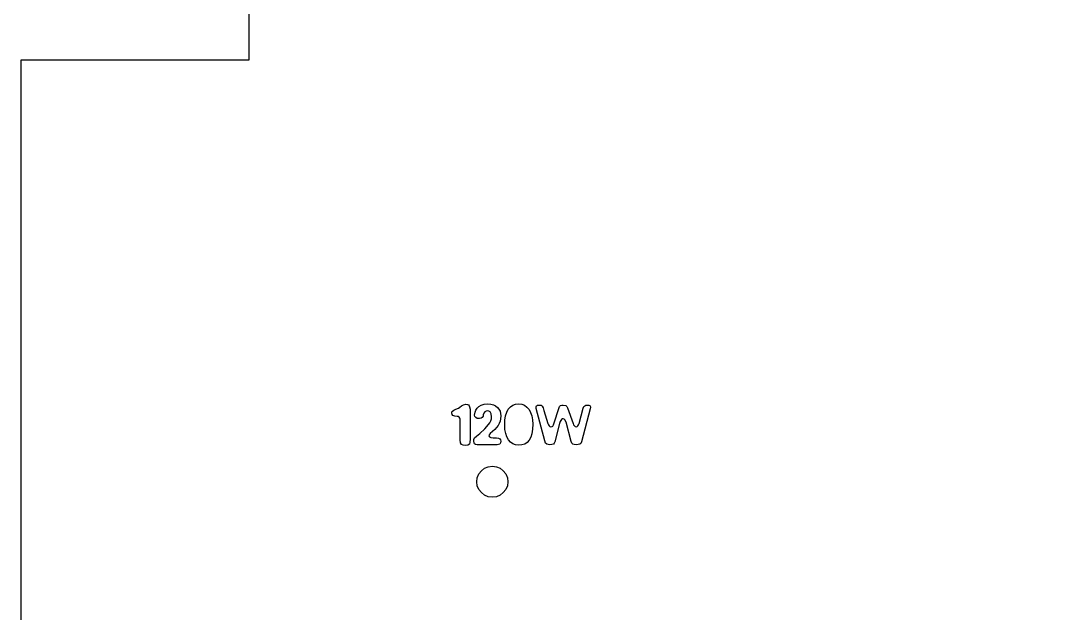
# Model space of a CAD drawing. Header units: metres. Extents: x -605 to -407, y -1056 to -716.
# Drawn here: x -604.6 to -503.4, y -830.8 to -773.6 of the extents above; entities that cross this region are included whole.
import ezdxf

# ---------------------------------------------------------------- set-up
doc = ezdxf.new("R2010")
doc.units = ezdxf.units.M

msp = doc.modelspace()

# ---------------------------------------------------------------- linework, layer by layer
at = {"layer": 'COMPONENT0'}
for points in [[(-406.63, -777.39, 0.03), (-428.63, -777.39, 0.03), (-428.63, -716.39, 0.03), (-582.63, -716.39, 0.03), (-582.63, -777.39, 0.03), (-604.63, -777.39, 0.03), (-604.63, -880.39, 0.03), (-581.63, -880.39, 0.03), (-581.63, -1056.39, 0.03), (-429.63, -1056.39, 0.03), (-429.63, -880.39, 0.03), (-406.63, -880.39, 0.03), (-406.63, -777.39, 0.03)], [(-558.07, -819.18, 0.03), (-558.38, -819.42, 0.03), (-558.74, -819.57, 0.03), (-559.13, -819.62, 0.03), (-559.52, -819.57, 0.03), (-559.88, -819.42, 0.03), (-560.19, -819.18, 0.03), (-560.43, -818.87, 0.03), (-560.58, -818.51, 0.03), (-560.63, -818.12, 0.03), (-560.58, -817.74, 0.03), (-560.43, -817.37, 0.03), (-560.19, -817.06, 0.03), (-559.88, -816.82, 0.03), (-559.52, -816.67, 0.03), (-559.13, -816.62, 0.03), (-558.74, -816.67, 0.03), (-558.38, -816.82, 0.03), (-558.07, -817.06, 0.03), (-557.83, -817.37, 0.03), (-557.68, -817.74, 0.03), (-557.63, -818.12, 0.03), (-557.68, -818.51, 0.03), (-557.83, -818.87, 0.03), (-558.07, -819.18, 0.03)]]:
    msp.add_polyline3d(points, dxfattribs=at)
at = {"layer": 'COMPONENT2'}
for p, q in [((-562.84, -811.2, 0.03), (-562.64, -811.12, 0.03)), ((-562.64, -811.12, 0.03), (-562.4, -811.02, 0.03)), ((-562.4, -811.02, 0.03), (-562.27, -810.92, 0.03)), ((-562.27, -810.92, 0.03), (-562.12, -810.79, 0.03)), ((-562.12, -810.79, 0.03), (-561.93, -810.68, 0.03)), ((-561.93, -810.68, 0.03), (-561.69, -810.64, 0.03)), ((-561.69, -810.64, 0.03), (-561.54, -810.65, 0.03)), ((-561.54, -810.65, 0.03), (-561.44, -810.7, 0.03)), ((-561.44, -810.7, 0.03), (-561.36, -810.78, 0.03)), ((-561.36, -810.78, 0.03), (-561.32, -810.88, 0.03)), ((-561.32, -810.88, 0.03), (-561.28, -811.11, 0.03)), ((-561.28, -811.11, 0.03), (-561.27, -811.37, 0.03)), ((-560.71, -811.21, 0.03), (-560.59, -811.03, 0.03)), ((-560.59, -811.03, 0.03), (-560.42, -810.87, 0.03)), ((-560.42, -810.87, 0.03), (-560.2, -810.73, 0.03)), ((-560.2, -810.73, 0.03), (-559.92, -810.63, 0.03)), ((-559.92, -810.63, 0.03), (-559.57, -810.6, 0.03)), ((-559.57, -810.6, 0.03), (-559.28, -810.62, 0.03)), ((-559.28, -810.62, 0.03), (-559.03, -810.69, 0.03)), ((-559.03, -810.69, 0.03), (-558.81, -810.8, 0.03)), ((-558.81, -810.8, 0.03), (-558.63, -810.94, 0.03)), ((-558.63, -810.94, 0.03), (-558.49, -811.11, 0.03)), ((-558.49, -811.11, 0.03), (-558.39, -811.31, 0.03)), ((-557.74, -811.41, 0.03), (-557.59, -811.11, 0.03)), ((-557.59, -811.11, 0.03), (-557.39, -810.89, 0.03)), ((-557.39, -810.89, 0.03), (-557.16, -810.72, 0.03)), ((-557.16, -810.72, 0.03), (-556.89, -810.63, 0.03)), ((-556.89, -810.63, 0.03), (-556.58, -810.6, 0.03)), ((-556.58, -810.6, 0.03), (-556.28, -810.63, 0.03)), ((-556.28, -810.63, 0.03), (-556.02, -810.74, 0.03)), ((-556.02, -810.74, 0.03), (-555.79, -810.91, 0.03)), ((-555.79, -810.91, 0.03), (-555.59, -811.13, 0.03)), ((-555.59, -811.13, 0.03), (-555.44, -811.42, 0.03)), ((-554.91, -810.9, 0.03), (-554.87, -810.79, 0.03)), ((-554.89, -811.05, 0.03), (-554.91, -810.9, 0.03)), ((-554.07, -814.18, 0.03), (-554.89, -811.05, 0.03)), ((-554.87, -810.79, 0.03), (-554.76, -810.74, 0.03)), ((-554.76, -810.74, 0.03), (-554.61, -810.72, 0.03)), ((-554.61, -810.72, 0.03), (-554.43, -810.74, 0.03)), ((-554.43, -810.74, 0.03), (-554.31, -810.81, 0.03)), ((-554.31, -810.81, 0.03), (-554.22, -810.97, 0.03)), ((-554.22, -810.97, 0.03), (-554.16, -811.23, 0.03)), ((-553.17, -812.44, 0.03), (-552.72, -811.06, 0.03)), ((-552.72, -811.06, 0.03), (-552.65, -810.87, 0.03)), ((-552.72, -811.06, 0.03), (-552.72, -811.06, 0.03)), ((-552.65, -810.87, 0.03), (-552.55, -810.77, 0.03)), ((-552.55, -810.77, 0.03), (-552.43, -810.72, 0.03)), ((-552.43, -810.72, 0.03), (-552.28, -810.72, 0.03)), ((-552.28, -810.72, 0.03), (-552.03, -810.76, 0.03)), ((-552.03, -810.76, 0.03), (-551.94, -810.84, 0.03)), ((-551.94, -810.84, 0.03), (-551.87, -810.98, 0.03)), ((-551.87, -810.98, 0.03), (-551.33, -812.51, 0.03)), ((-550.75, -812.49, 0.03), (-550.36, -811.02, 0.03)), ((-549.69, -811.09, 0.03), (-550.52, -814.26, 0.03)), ((-550.36, -811.02, 0.03), (-550.3, -810.87, 0.03)), ((-550.3, -810.87, 0.03), (-550.21, -810.78, 0.03)), ((-550.21, -810.78, 0.03), (-550.1, -810.73, 0.03)), ((-550.1, -810.73, 0.03), (-549.95, -810.72, 0.03)), ((-549.95, -810.72, 0.03), (-549.8, -810.74, 0.03)), ((-549.8, -810.74, 0.03), (-549.7, -810.8, 0.03)), ((-549.7, -810.8, 0.03), (-549.66, -810.92, 0.03)), ((-549.66, -810.92, 0.03), (-549.69, -811.09, 0.03)), ((-563.05, -811.48, 0.03), (-563.03, -811.38, 0.03)), ((-563.02, -811.64, 0.03), (-563.05, -811.48, 0.03)), ((-563.03, -811.38, 0.03), (-562.99, -811.31, 0.03)), ((-562.96, -811.73, 0.03), (-563.02, -811.64, 0.03)), ((-562.99, -811.31, 0.03), (-562.84, -811.2, 0.03)), ((-562.76, -811.8, 0.03), (-562.96, -811.73, 0.03)), ((-562.53, -811.81, 0.03), (-562.76, -811.8, 0.03)), ((-562.42, -811.82, 0.03), (-562.53, -811.81, 0.03)), ((-562.34, -811.87, 0.03), (-562.42, -811.82, 0.03)), ((-562.26, -811.98, 0.03), (-562.34, -811.87, 0.03)), ((-562.23, -812.09, 0.03), (-562.26, -811.98, 0.03)), ((-562.23, -812.37, 0.03), (-562.23, -812.09, 0.03)), ((-561.27, -811.37, 0.03), (-561.27, -814, 0.03)), ((-560.85, -811.68, 0.03), (-560.79, -811.39, 0.03)), ((-560.82, -811.82, 0.03), (-560.85, -811.68, 0.03)), ((-560.73, -811.93, 0.03), (-560.82, -811.82, 0.03)), ((-560.79, -811.39, 0.03), (-560.71, -811.21, 0.03)), ((-560.58, -812, 0.03), (-560.73, -811.93, 0.03)), ((-560.37, -812.02, 0.03), (-560.58, -812, 0.03)), ((-560.2, -811.99, 0.03), (-560.37, -812.02, 0.03)), ((-560.1, -811.91, 0.03), (-560.2, -811.99, 0.03)), ((-560.03, -811.79, 0.03), (-560.1, -811.91, 0.03)), ((-560, -811.66, 0.03), (-560.03, -811.79, 0.03)), ((-559.94, -811.5, 0.03), (-560, -811.66, 0.03)), ((-559.86, -811.37, 0.03), (-559.94, -811.5, 0.03)), ((-559.74, -811.29, 0.03), (-559.86, -811.37, 0.03)), ((-559.6, -811.26, 0.03), (-559.74, -811.29, 0.03)), ((-559.46, -811.29, 0.03), (-559.6, -811.26, 0.03)), ((-559.33, -811.38, 0.03), (-559.46, -811.29, 0.03)), ((-559.23, -811.56, 0.03), (-559.33, -811.38, 0.03)), ((-559.27, -812.23, 0.03), (-559.22, -812.04, 0.03)), ((-559.2, -811.84, 0.03), (-559.23, -811.56, 0.03)), ((-559.22, -812.04, 0.03), (-559.2, -811.84, 0.03)), ((-558.39, -811.31, 0.03), (-558.33, -811.54, 0.03)), ((-558.33, -812.04, 0.03), (-558.38, -812.28, 0.03)), ((-558.33, -811.54, 0.03), (-558.31, -811.77, 0.03)), ((-558.31, -811.77, 0.03), (-558.33, -812.04, 0.03)), ((-557.92, -812.18, 0.03), (-557.85, -811.76, 0.03)), ((-557.85, -811.76, 0.03), (-557.74, -811.41, 0.03)), ((-555.44, -811.42, 0.03), (-555.33, -811.76, 0.03)), ((-555.33, -811.76, 0.03), (-555.26, -812.14, 0.03)), ((-555.26, -812.14, 0.03), (-555.23, -812.57, 0.03)), ((-554.16, -811.23, 0.03), (-553.77, -812.49, 0.03)), ((-552.44, -812.1, 0.03), (-552.53, -812.2, 0.03)), ((-552.36, -812.06, 0.03), (-552.44, -812.1, 0.03)), ((-552.3, -812.05, 0.03), (-552.36, -812.06, 0.03)), ((-552.21, -812.07, 0.03), (-552.3, -812.05, 0.03)), ((-552.13, -812.14, 0.03), (-552.21, -812.07, 0.03)), ((-552.01, -812.37, 0.03), (-552.13, -812.14, 0.03)), ((-562.23, -814.07, 0.03), (-562.23, -812.37, 0.03)), ((-560.35, -813.45, 0.03), (-559.85, -813.01, 0.03)), ((-559.85, -813.01, 0.03), (-559.49, -812.61, 0.03)), ((-559.49, -812.61, 0.03), (-559.36, -812.42, 0.03)), ((-559.36, -812.42, 0.03), (-559.27, -812.23, 0.03)), ((-558.9, -813.07, 0.03), (-559.35, -813.47, 0.03)), ((-558.57, -812.69, 0.03), (-558.9, -813.07, 0.03)), ((-558.46, -812.49, 0.03), (-558.57, -812.69, 0.03)), ((-558.38, -812.28, 0.03), (-558.46, -812.49, 0.03)), ((-557.94, -812.66, 0.03), (-557.92, -812.18, 0.03)), ((-557.92, -813.08, 0.03), (-557.94, -812.66, 0.03)), ((-557.84, -813.46, 0.03), (-557.92, -813.08, 0.03)), ((-555.25, -813.06, 0.03), (-555.32, -813.48, 0.03)), ((-555.23, -812.57, 0.03), (-555.25, -813.06, 0.03)), ((-553.77, -812.49, 0.03), (-553.72, -812.62, 0.03)), ((-553.72, -812.62, 0.03), (-553.66, -812.72, 0.03)), ((-553.66, -812.72, 0.03), (-553.58, -812.79, 0.03)), ((-553.58, -812.79, 0.03), (-553.5, -812.81, 0.03)), ((-553.5, -812.81, 0.03), (-553.37, -812.79, 0.03)), ((-553.37, -812.79, 0.03), (-553.29, -812.75, 0.03)), ((-553.29, -812.75, 0.03), (-553.23, -812.64, 0.03)), ((-553.23, -812.64, 0.03), (-553.17, -812.44, 0.03)), ((-552.6, -812.38, 0.03), (-553.1, -814.27, 0.03)), ((-552.53, -812.2, 0.03), (-552.6, -812.38, 0.03)), ((-551.52, -814.24, 0.03), (-552.01, -812.37, 0.03)), ((-551.33, -812.51, 0.03), (-551.28, -812.63, 0.03)), ((-551.28, -812.63, 0.03), (-551.21, -812.73, 0.03)), ((-551.21, -812.73, 0.03), (-551.13, -812.79, 0.03)), ((-551.13, -812.79, 0.03), (-551.04, -812.81, 0.03)), ((-551.04, -812.81, 0.03), (-550.95, -812.79, 0.03)), ((-550.95, -812.79, 0.03), (-550.87, -812.72, 0.03)), ((-550.87, -812.72, 0.03), (-550.8, -812.62, 0.03)), ((-550.8, -812.62, 0.03), (-550.75, -812.49, 0.03)), ((-562.2, -814.36, 0.03), (-562.23, -814.07, 0.03)), ((-561.27, -814, 0.03), (-561.29, -814.29, 0.03)), ((-560.92, -814.22, 0.03), (-560.91, -814.04, 0.03)), ((-560.91, -814.04, 0.03), (-560.84, -813.89, 0.03)), ((-560.84, -813.89, 0.03), (-560.67, -813.72, 0.03)), ((-560.67, -813.72, 0.03), (-560.35, -813.45, 0.03)), ((-559.44, -813.58, 0.03), (-559.47, -813.69, 0.03)), ((-559.47, -813.69, 0.03), (-559.42, -813.8, 0.03)), ((-559.35, -813.47, 0.03), (-559.44, -813.58, 0.03)), ((-559.42, -813.8, 0.03), (-559.28, -813.86, 0.03)), ((-559.28, -813.86, 0.03), (-559.05, -813.88, 0.03)), ((-559.05, -813.88, 0.03), (-558.73, -813.89, 0.03)), ((-558.73, -813.89, 0.03), (-558.53, -813.91, 0.03)), ((-558.53, -813.91, 0.03), (-558.4, -813.98, 0.03)), ((-558.4, -813.98, 0.03), (-558.33, -814.09, 0.03)), ((-558.33, -814.09, 0.03), (-558.31, -814.21, 0.03)), ((-557.72, -813.8, 0.03), (-557.84, -813.46, 0.03)), ((-557.57, -814.08, 0.03), (-557.72, -813.8, 0.03)), ((-557.37, -814.3, 0.03), (-557.57, -814.08, 0.03)), ((-555.57, -814.11, 0.03), (-555.77, -814.33, 0.03)), ((-555.43, -813.83, 0.03), (-555.57, -814.11, 0.03)), ((-555.32, -813.48, 0.03), (-555.43, -813.83, 0.03)), ((-553.99, -814.39, 0.03), (-554.07, -814.18, 0.03)), ((-562.11, -814.52, 0.03), (-562.2, -814.36, 0.03)), ((-561.96, -814.6, 0.03), (-562.11, -814.52, 0.03)), ((-561.74, -814.62, 0.03), (-561.96, -814.6, 0.03)), ((-561.5, -814.59, 0.03), (-561.74, -814.62, 0.03)), ((-561.35, -814.48, 0.03), (-561.5, -814.59, 0.03)), ((-561.29, -814.29, 0.03), (-561.35, -814.48, 0.03)), ((-560.9, -814.36, 0.03), (-560.92, -814.22, 0.03)), ((-560.84, -814.46, 0.03), (-560.9, -814.36, 0.03)), ((-560.74, -814.53, 0.03), (-560.84, -814.46, 0.03)), ((-560.61, -814.55, 0.03), (-560.74, -814.53, 0.03)), ((-558.66, -814.55, 0.03), (-560.61, -814.55, 0.03)), ((-558.52, -814.53, 0.03), (-558.66, -814.55, 0.03)), ((-558.4, -814.48, 0.03), (-558.52, -814.53, 0.03)), ((-558.33, -814.37, 0.03), (-558.4, -814.48, 0.03)), ((-558.31, -814.21, 0.03), (-558.33, -814.37, 0.03)), ((-557.14, -814.47, 0.03), (-557.37, -814.3, 0.03)), ((-556.88, -814.57, 0.03), (-557.14, -814.47, 0.03)), ((-556.59, -814.6, 0.03), (-556.88, -814.57, 0.03)), ((-556.28, -814.57, 0.03), (-556.59, -814.6, 0.03)), ((-556, -814.48, 0.03), (-556.28, -814.57, 0.03)), ((-555.77, -814.33, 0.03), (-556, -814.48, 0.03)), ((-553.87, -814.5, 0.03), (-553.99, -814.39, 0.03)), ((-553.73, -814.54, 0.03), (-553.87, -814.5, 0.03)), ((-553.57, -814.55, 0.03), (-553.73, -814.54, 0.03)), ((-553.38, -814.54, 0.03), (-553.57, -814.55, 0.03)), ((-553.24, -814.5, 0.03), (-553.38, -814.54, 0.03)), ((-553.16, -814.41, 0.03), (-553.24, -814.5, 0.03)), ((-553.1, -814.27, 0.03), (-553.16, -814.41, 0.03)), ((-551.45, -814.4, 0.03), (-551.52, -814.24, 0.03)), ((-551.36, -814.49, 0.03), (-551.45, -814.4, 0.03)), ((-551.22, -814.54, 0.03), (-551.36, -814.49, 0.03)), ((-551.01, -814.55, 0.03), (-551.22, -814.54, 0.03)), ((-550.84, -814.54, 0.03), (-551.01, -814.55, 0.03)), ((-550.7, -814.5, 0.03), (-550.84, -814.54, 0.03)), ((-550.59, -814.42, 0.03), (-550.7, -814.5, 0.03)), ((-550.52, -814.26, 0.03), (-550.59, -814.42, 0.03))]:
    msp.add_line(p, q, dxfattribs=at)

doc.saveas('drawing.dxf')
